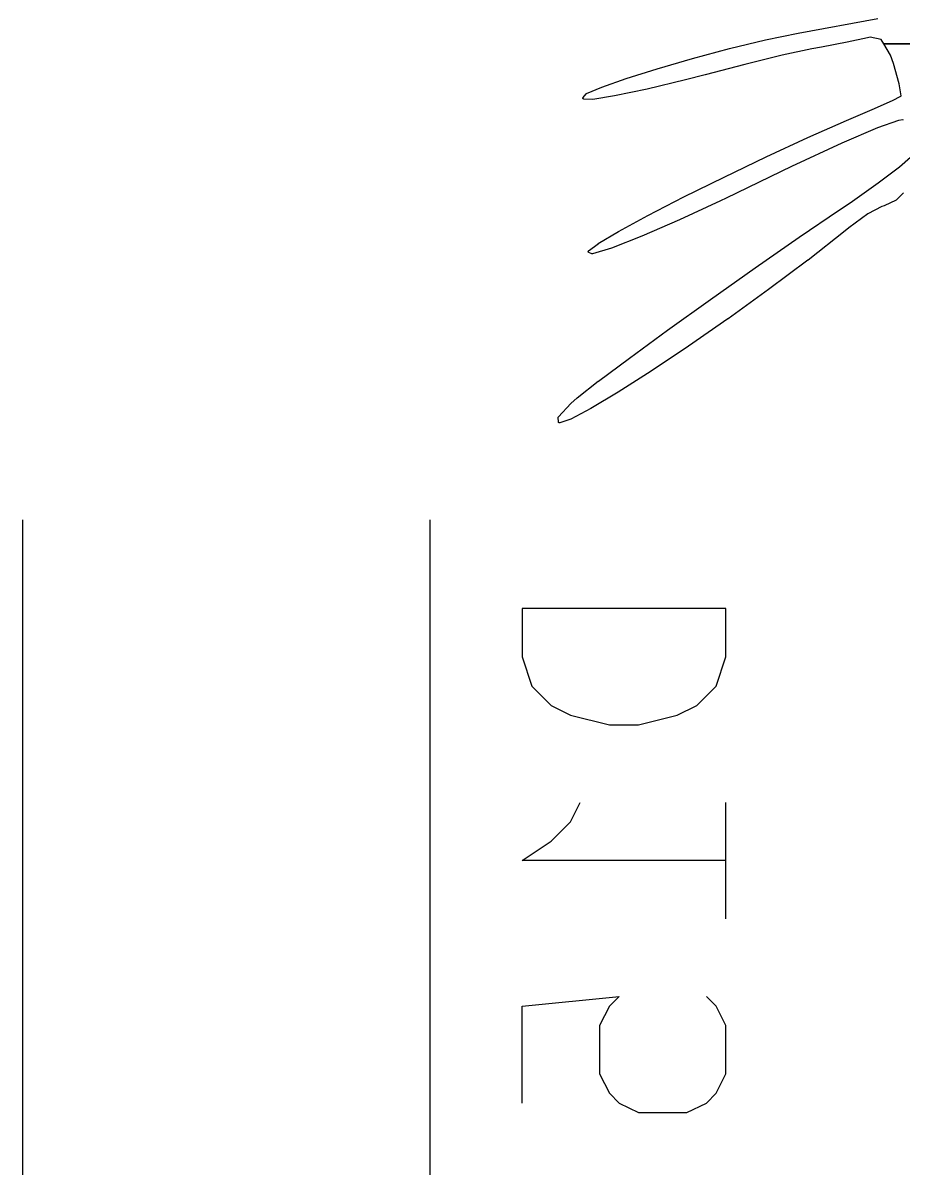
# Model space of a CAD drawing. Extents: x 55 to 335, y -160 to -35.
# Drawn here: x 249.82 to 254.15, y -123.77 to -118.15 of the extents above; entities that cross this region are included whole.
import ezdxf

# ---------------------------------------------------------------- set-up
doc = ezdxf.new("R2010")
doc.units = 0
doc.layers.add('BLACK', color=7, linetype='CONTINUOUS')

msp = doc.modelspace()

# ---------------------------------------------------------------- linework, layer by layer
at = {"layer": 'BLACK', "linetype": 'CONTINUOUS'}
for p, q in [((253.633, -118.197), (254.025, -118.125)), ((253.473, -118.23), (253.633, -118.197)), ((253.633, -118.197), (253.633, -118.197)), ((253.633, -118.197), (253.633, -118.197)), ((253.973, -118.221), (253.874, -118.242)), ((253.986, -118.217), (253.973, -118.221)), ((253.973, -118.221), (253.973, -118.221)), ((253.973, -118.221), (253.973, -118.221)), ((254.04, -118.228), (253.986, -118.217)), ((253.114, -118.322), (253.296, -118.273)), ((253.296, -118.273), (253.473, -118.23)), ((253.296, -118.273), (253.296, -118.273)), ((253.296, -118.273), (253.296, -118.273)), ((253.473, -118.23), (253.473, -118.23)), ((253.473, -118.23), (253.473, -118.23)), ((253.7, -118.274), (253.555, -118.306)), ((253.747, -118.266), (253.7, -118.274)), ((253.874, -118.242), (253.747, -118.266)), ((253.874, -118.242), (253.874, -118.242)), ((253.874, -118.242), (253.874, -118.242)), ((254.054, -118.25), (254.04, -118.228)), ((254.087, -118.306), (254.054, -118.25)), ((254.054, -118.25), (254.245, -118.25)), ((254.245, -118.25), (254.054, -118.25)), ((252.941, -118.372), (253.114, -118.322)), ((253.114, -118.322), (253.114, -118.322)), ((253.114, -118.322), (253.114, -118.322)), ((253.555, -118.306), (253.371, -118.351)), ((254.101, -118.346), (254.087, -118.306)), ((252.788, -118.42), (252.941, -118.372)), ((252.941, -118.372), (252.941, -118.372)), ((252.941, -118.372), (252.941, -118.372)), ((253.371, -118.351), (253.176, -118.402)), ((254.13, -118.447), (254.101, -118.346)), ((252.668, -118.462), (252.788, -118.42)), ((252.788, -118.42), (252.788, -118.42)), ((252.788, -118.42), (252.788, -118.42)), ((253.08, -118.427), (252.892, -118.472)), ((253.176, -118.402), (253.08, -118.427)), ((253.08, -118.427), (253.08, -118.427)), ((253.08, -118.427), (253.08, -118.427)), ((254.139, -118.505), (254.13, -118.447)), ((252.577, -118.513), (252.592, -118.496)), ((252.592, -118.496), (252.592, -118.495)), ((252.592, -118.495), (252.593, -118.495)), ((252.593, -118.495), (252.594, -118.494)), ((252.593, -118.495), (252.593, -118.495)), ((252.594, -118.494), (252.668, -118.462)), ((252.594, -118.494), (252.594, -118.494)), ((252.594, -118.494), (252.594, -118.494)), ((252.731, -118.506), (252.625, -118.523)), ((252.668, -118.462), (252.668, -118.462)), ((252.668, -118.462), (252.668, -118.462)), ((252.892, -118.472), (252.731, -118.506)), ((252.731, -118.506), (252.731, -118.506)), ((252.731, -118.506), (252.731, -118.506)), ((252.892, -118.472), (252.892, -118.472)), ((252.892, -118.472), (252.892, -118.472)), ((254.096, -118.528), (254.138, -118.507)), ((254.138, -118.507), (254.139, -118.505)), ((252.576, -118.515), (252.577, -118.514)), ((252.576, -118.516), (252.576, -118.515)), ((252.576, -118.515), (252.576, -118.515)), ((252.576, -118.515), (252.576, -118.515)), ((252.576, -118.517), (252.576, -118.516)), ((252.576, -118.518), (252.576, -118.517)), ((252.576, -118.517), (252.576, -118.517)), ((252.576, -118.517), (252.576, -118.517)), ((252.576, -118.519), (252.576, -118.518)), ((252.576, -118.518), (252.576, -118.518)), ((252.577, -118.519), (252.576, -118.519)), ((252.577, -118.514), (252.577, -118.513)), ((252.577, -118.52), (252.577, -118.519)), ((252.577, -118.519), (252.577, -118.519)), ((252.578, -118.52), (252.577, -118.52)), ((252.578, -118.521), (252.578, -118.52)), ((252.578, -118.52), (252.578, -118.52)), ((252.579, -118.521), (252.578, -118.521)), ((252.58, -118.522), (252.579, -118.521)), ((252.579, -118.521), (252.579, -118.521)), ((252.579, -118.521), (252.579, -118.521)), ((252.581, -118.522), (252.58, -118.522)), ((252.624, -118.523), (252.581, -118.522)), ((252.625, -118.523), (252.624, -118.523)), ((252.624, -118.523), (252.624, -118.523)), ((253.996, -118.573), (254.096, -118.528)), ((253.871, -118.627), (253.996, -118.573)), ((253.68, -118.71), (253.871, -118.627)), ((254.023, -118.663), (253.848, -118.738)), ((253.871, -118.627), (253.871, -118.627)), ((253.871, -118.627), (253.871, -118.627)), ((254.126, -118.627), (254.023, -118.663)), ((254.147, -118.623), (254.126, -118.627)), ((254.15, -118.625), (254.147, -118.623)), ((253.476, -118.804), (253.68, -118.71)), ((253.68, -118.71), (253.68, -118.71)), ((253.68, -118.71), (253.68, -118.71)), ((253.848, -118.738), (253.601, -118.853)), ((253.269, -118.904), (253.476, -118.805)), ((253.476, -118.805), (253.476, -118.804)), ((253.476, -118.804), (253.476, -118.804)), ((254.131, -118.854), (254.185, -118.807)), ((253.601, -118.853), (253.28, -119.007)), ((254.026, -118.933), (254.131, -118.854)), ((253.072, -119.002), (253.269, -118.904)), ((253.269, -118.904), (253.269, -118.904)), ((253.269, -118.904), (253.269, -118.904)), ((253.888, -119.03), (254.026, -118.933)), ((252.895, -119.093), (253.072, -119.002)), ((253.072, -119.002), (253.072, -119.002)), ((253.072, -119.002), (253.072, -119.002)), ((253.28, -119.007), (253.252, -119.021)), ((254.151, -118.982), (254.116, -119.016)), ((253.252, -119.021), (253.05, -119.115)), ((253.252, -119.021), (253.252, -119.021)), ((253.252, -119.021), (253.252, -119.021)), ((253.638, -119.2), (253.836, -119.065)), ((253.836, -119.065), (253.888, -119.03)), ((253.836, -119.065), (253.836, -119.065)), ((253.836, -119.065), (253.836, -119.065)), ((254.044, -119.048), (253.975, -119.085)), ((254.055, -119.046), (254.044, -119.048)), ((254.056, -119.046), (254.055, -119.046)), ((254.055, -119.046), (254.055, -119.046)), ((254.115, -119.017), (254.056, -119.046)), ((254.116, -119.016), (254.115, -119.017)), ((254.116, -119.016), (254.116, -119.016)), ((252.751, -119.172), (252.895, -119.093)), ((253.05, -119.115), (252.865, -119.195)), ((252.895, -119.093), (252.895, -119.093)), ((252.895, -119.093), (252.895, -119.093)), ((253.05, -119.115), (253.05, -119.115)), ((253.05, -119.115), (253.05, -119.115)), ((253.975, -119.085), (253.882, -119.154)), ((252.65, -119.231), (252.751, -119.172)), ((252.751, -119.172), (252.751, -119.172)), ((252.751, -119.172), (252.751, -119.172)), ((253.864, -119.168), (253.682, -119.312)), ((253.882, -119.154), (253.864, -119.168)), ((253.864, -119.168), (253.864, -119.168)), ((253.864, -119.168), (253.864, -119.168)), ((252.604, -119.267), (252.65, -119.232)), ((252.65, -119.232), (252.65, -119.231)), ((252.65, -119.232), (252.65, -119.232)), ((252.865, -119.195), (252.716, -119.253)), ((252.865, -119.195), (252.865, -119.195)), ((252.865, -119.195), (252.865, -119.195)), ((253.422, -119.35), (253.638, -119.2)), ((253.638, -119.2), (253.638, -119.2)), ((253.638, -119.2), (253.638, -119.2)), ((252.602, -119.27), (252.603, -119.269)), ((252.602, -119.271), (252.602, -119.27)), ((252.602, -119.27), (252.602, -119.27)), ((252.602, -119.27), (252.602, -119.27)), ((252.602, -119.272), (252.602, -119.271)), ((252.602, -119.271), (252.602, -119.271)), ((252.603, -119.272), (252.602, -119.272)), ((252.603, -119.268), (252.604, -119.267)), ((252.603, -119.269), (252.603, -119.268)), ((252.603, -119.268), (252.603, -119.268)), ((252.603, -119.269), (252.603, -119.269)), ((252.603, -119.273), (252.603, -119.272)), ((252.603, -119.274), (252.603, -119.273)), ((252.603, -119.273), (252.603, -119.273)), ((252.604, -119.274), (252.603, -119.274)), ((252.603, -119.274), (252.603, -119.274)), ((252.604, -119.267), (252.604, -119.267)), ((252.604, -119.267), (252.604, -119.267)), ((252.604, -119.275), (252.604, -119.274)), ((252.605, -119.275), (252.604, -119.275)), ((252.62, -119.281), (252.605, -119.275)), ((252.605, -119.275), (252.605, -119.275)), ((252.605, -119.275), (252.605, -119.275)), ((252.621, -119.281), (252.62, -119.281)), ((252.622, -119.281), (252.621, -119.282)), ((252.621, -119.282), (252.621, -119.281)), ((252.623, -119.281), (252.622, -119.281)), ((252.622, -119.281), (252.622, -119.282)), ((252.622, -119.282), (252.622, -119.281)), ((252.716, -119.254), (252.623, -119.281)), ((252.716, -119.253), (252.716, -119.254)), ((252.716, -119.254), (252.716, -119.254)), ((253.203, -119.505), (253.422, -119.35)), ((253.422, -119.35), (253.422, -119.35)), ((253.422, -119.35), (253.422, -119.35)), ((253.681, -119.312), (253.487, -119.457)), ((253.682, -119.312), (253.681, -119.312)), ((253.682, -119.312), (253.682, -119.312)), ((253.487, -119.457), (253.289, -119.6)), ((253.487, -119.457), (253.487, -119.457)), ((253.487, -119.457), (253.487, -119.457)), ((252.992, -119.656), (253.203, -119.505)), ((253.203, -119.505), (253.203, -119.505)), ((253.203, -119.505), (253.203, -119.505)), ((253.288, -119.6), (253.094, -119.735)), ((253.289, -119.6), (253.288, -119.6)), ((253.288, -119.6), (253.288, -119.6)), ((252.804, -119.793), (252.992, -119.656)), ((252.992, -119.656), (252.992, -119.656)), ((252.992, -119.656), (252.992, -119.656)), ((253.094, -119.735), (252.911, -119.857)), ((253.094, -119.735), (253.094, -119.735)), ((253.094, -119.735), (253.094, -119.735)), ((252.652, -119.907), (252.804, -119.793)), ((252.804, -119.793), (252.804, -119.793)), ((252.804, -119.793), (252.804, -119.793)), ((252.911, -119.857), (252.749, -119.961)), ((252.911, -119.857), (252.911, -119.857)), ((252.911, -119.857), (252.911, -119.857)), ((252.548, -119.988), (252.651, -119.907)), ((252.651, -119.907), (252.652, -119.907)), ((252.652, -119.907), (252.652, -119.907)), ((252.749, -119.961), (252.614, -120.041)), ((252.749, -119.961), (252.749, -119.961)), ((252.749, -119.961), (252.749, -119.961)), ((252.456, -120.081), (252.516, -120.016)), ((252.516, -120.016), (252.548, -119.988)), ((252.516, -120.016), (252.516, -120.016)), ((252.516, -120.016), (252.516, -120.016)), ((252.548, -119.988), (252.548, -119.988)), ((252.548, -119.988), (252.548, -119.988)), ((252.455, -120.083), (252.456, -120.082)), ((252.455, -120.084), (252.455, -120.083)), ((252.455, -120.083), (252.455, -120.083)), ((252.455, -120.083), (252.455, -120.083)), ((252.456, -120.082), (252.456, -120.081)), ((252.456, -120.081), (252.456, -120.081)), ((252.456, -120.081), (252.456, -120.081)), ((252.456, -120.081), (252.456, -120.081)), ((252.614, -120.041), (252.516, -120.093)), ((252.614, -120.041), (252.614, -120.041)), ((252.614, -120.041), (252.614, -120.041)), ((252.455, -120.085), (252.455, -120.084)), ((252.456, -120.106), (252.455, -120.085)), ((252.456, -120.107), (252.456, -120.106)), ((252.456, -120.108), (252.456, -120.107)), ((252.456, -120.109), (252.456, -120.108)), ((252.456, -120.108), (252.456, -120.108)), ((252.456, -120.108), (252.456, -120.108)), ((252.457, -120.109), (252.456, -120.109)), ((252.457, -120.11), (252.457, -120.109)), ((252.458, -120.11), (252.457, -120.11)), ((252.457, -120.11), (252.457, -120.11)), ((252.458, -120.111), (252.458, -120.11)), ((252.459, -120.111), (252.458, -120.111)), ((252.46, -120.111), (252.459, -120.111)), ((252.459, -120.111), (252.459, -120.111)), ((252.461, -120.111), (252.46, -120.111)), ((252.46, -120.111), (252.46, -120.111)), ((252.46, -120.111), (252.46, -120.111)), ((252.462, -120.111), (252.461, -120.111)), ((252.461, -120.111), (252.461, -120.111)), ((252.516, -120.093), (252.462, -120.111)), ((252.516, -120.093), (252.516, -120.093)), ((252.516, -120.093), (252.516, -120.093)), ((249.825, -124.488), (249.825, -120.588)), ((251.825, -124.488), (251.825, -120.588)), ((253.277, -121.023), (252.277, -121.023)), ((252.277, -121.023), (252.277, -121.261)), ((253.277, -121.261), (253.277, -121.023)), ((252.277, -121.261), (252.325, -121.404)), ((253.23, -121.404), (253.277, -121.261)), ((252.325, -121.404), (252.42, -121.499)), ((253.135, -121.499), (253.23, -121.404)), ((252.42, -121.499), (252.515, -121.547)), ((253.039, -121.547), (253.135, -121.499)), ((252.515, -121.547), (252.706, -121.595)), ((252.706, -121.595), (252.849, -121.595)), ((252.849, -121.595), (253.039, -121.547)), ((252.515, -122.071), (252.563, -121.976)), ((253.277, -122.547), (253.277, -121.976)), ((252.42, -122.166), (252.515, -122.071)), ((252.277, -122.261), (252.42, -122.166)), ((253.277, -122.261), (252.277, -122.261)), ((252.277, -122.976), (252.754, -122.928)), ((252.754, -122.928), (252.706, -122.976)), ((253.23, -122.976), (253.182, -122.928)), ((252.277, -123.452), (252.277, -122.976)), ((252.706, -122.976), (252.658, -123.071)), ((253.277, -123.071), (253.23, -122.976)), ((252.658, -123.071), (252.658, -123.309)), ((253.277, -123.309), (253.277, -123.071)), ((252.658, -123.309), (252.706, -123.404)), ((253.23, -123.404), (253.277, -123.309)), ((252.706, -123.404), (252.754, -123.452)), ((252.754, -123.452), (252.849, -123.499)), ((253.087, -123.499), (253.182, -123.452)), ((253.182, -123.452), (253.23, -123.404)), ((252.849, -123.499), (253.087, -123.499))]:
    msp.add_line(p, q, dxfattribs=at)

doc.saveas('drawing.dxf')
